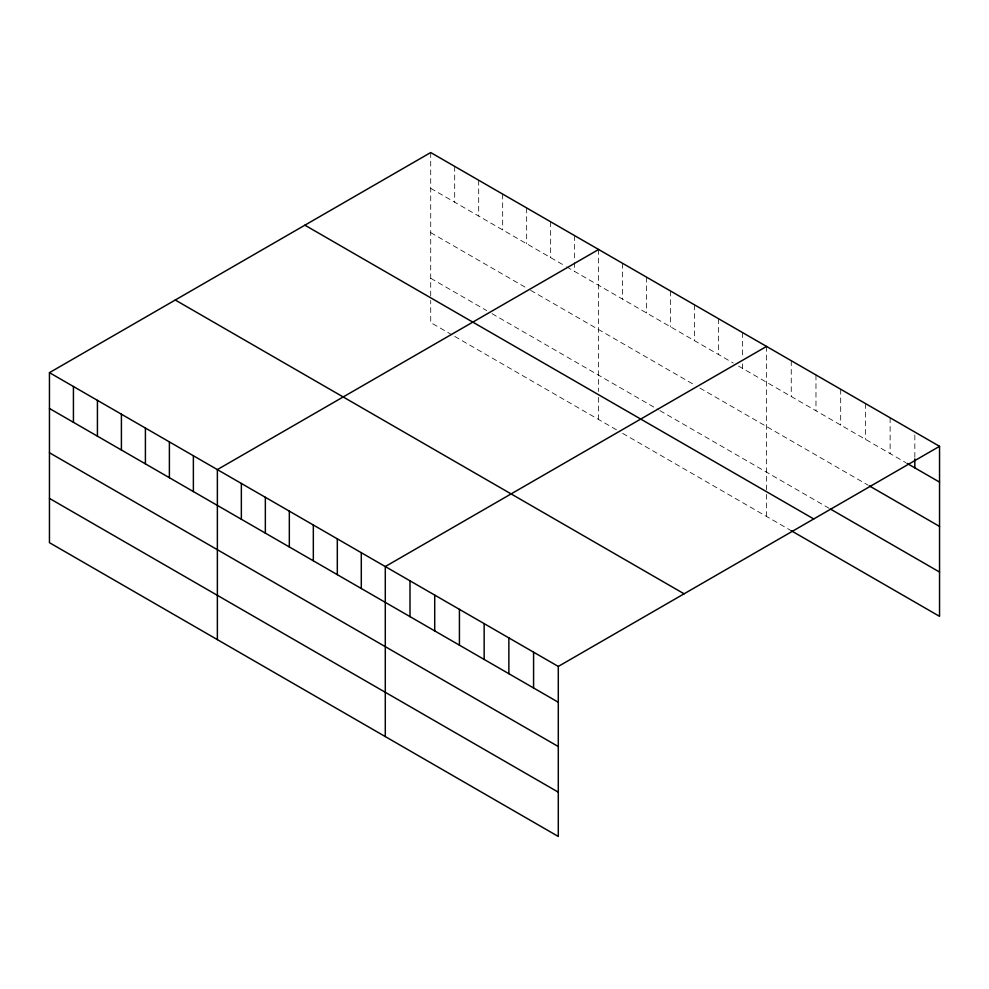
<?xml version="1.0" encoding="UTF-8"?>
<svg xmlns="http://www.w3.org/2000/svg" width="989" height="989" viewBox="0 0 989 989"><rect width="100%" height="100%" fill="white"/><g stroke="black" fill="none" stroke-linecap="round" stroke-linejoin="round"><path stroke-width="0.74" stroke-dasharray="4.95 3.71" d="M430.709 152.541L430.709 295.995M430.709 188.355L565.312 266.066M566.635 266.832L733.22 363.012M738.56 366.091L905.726 462.605M430.709 232.638L526.655 288.034M530.66 290.346L694.575 384.981M699.903 388.059L868.008 485.117M430.709 278.28L486.675 310.595M492.015 313.661L658.6 409.842M659.923 410.62L828.98 508.222M452.022 334.875L430.709 322.562L430.709 300.421M454.693 336.408L619.942 431.822M622.613 433.355L791.262 530.722M914.837 435.036L914.837 457.413M890.125 417.778L890.125 453.592M865.4 403.512L865.4 439.326M840.687 389.246L840.687 425.047M815.974 374.979L815.974 410.781M791.262 360.701L791.262 396.515M766.537 346.434L766.537 489.889M766.537 494.315L766.537 516.456M742.554 332.588L742.554 357.956M742.554 363.915L742.554 368.39M718.57 318.73L718.57 354.544M694.575 304.884L694.575 340.698M670.591 291.038L670.591 326.852M646.596 277.192L646.596 312.994M622.613 263.334L622.613 299.148M598.629 249.488L598.629 391.459M598.629 397.368L598.629 419.509M574.634 235.642L574.634 261.009M574.634 262.493L574.634 271.443M550.65 221.783L550.65 257.597M526.655 207.937L526.655 243.751M502.672 194.091L502.672 229.905M478.688 180.245L478.688 216.047M454.693 166.387L454.693 202.201"/><path stroke-width="1.48" d="M49.45 372.655L558.291 666.438L558.291 836.459L49.45 542.677L49.45 372.655L430.709 152.541L939.55 446.323L939.55 616.345L791.262 530.722M598.629 249.488L217.37 469.602L217.37 639.623M766.537 346.434L385.29 566.549L385.29 736.57M558.291 666.438L939.55 446.323M907.024 463.359L939.55 482.125M869.306 485.871L939.55 526.42M830.278 508.964L939.55 572.05M304.896 225.183L813.737 518.953M175.263 300.013L684.104 593.796M49.45 408.469L558.291 702.239M49.45 452.752L558.291 746.534M49.45 498.394L558.291 792.164M914.837 458.908L914.837 467.859M533.578 652.171L533.578 687.973M508.865 637.893L508.865 673.707M484.153 623.626L484.153 659.44M459.428 609.36L459.428 645.174M434.715 595.094L434.715 630.895M410.002 580.815L410.002 616.629M361.294 552.703L361.294 588.517M337.311 538.857L337.311 574.658M313.328 524.998L313.328 560.812M289.332 511.152L289.332 546.966M265.349 497.306L265.349 533.108M241.353 483.448L241.353 519.262M193.374 455.756L193.374 491.57M169.391 441.91L169.391 477.712M145.408 428.052L145.408 463.866M121.412 414.206L121.412 450.02M97.429 400.36L97.429 436.161M73.433 386.501L73.433 422.315"/></g></svg>
